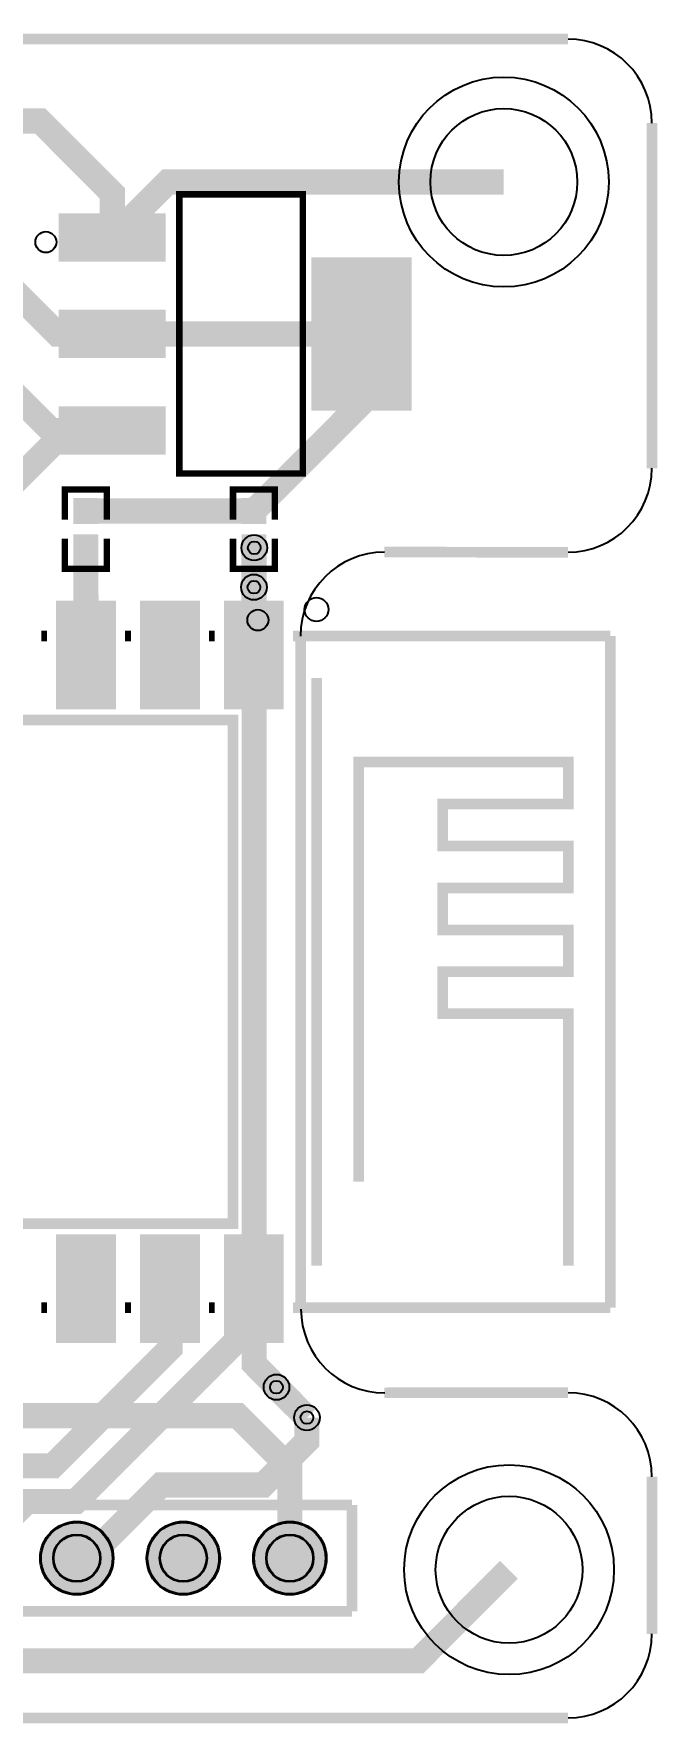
# Model space of a CAD drawing. Header units: millimetres. Extents: x -0.9 to 40.1, y -40.1 to 0.1.
# Drawn here: x 25.26 to 40.13, y -40.13 to 0.13 of the extents above; entities that cross this region are included whole.
import ezdxf

# ---------------------------------------------------------------- set-up
doc = ezdxf.new("R2010")
doc.units = ezdxf.units.MM
for name, color, linetype, true_color in [('BoardOutLine', 7, 'Continuous', 0xff00ff), ('BottomLayer', 7, 'Continuous', 0x0000ff), ('BottomSolderMaskLayer', 7, 'Continuous', 0xaa00ff), ('Document', 7, 'Continuous', 0xffffff), ('Hole', 7, 'Continuous', 0x222222), ('Multi-Layer', 7, 'Continuous', 0xc0c0c0), ('TopLayer', 7, 'Continuous', 0xff0000), ('TopPasteMaskLayer', 7, 'Continuous', 0x808080), ('TopSilkLayer', 7, 'Continuous', 0xffcc00), ('TopSolderMaskLayer', 7, 'Continuous', 0x800080)]:
    doc.layers.add(name, color=color, linetype=linetype, true_color=true_color)

msp = doc.modelspace()

# ---------------------------------------------------------------- hatches: boundary and pattern name
at = {"layer": 'BottomSolderMaskLayer'}
for points in [[(25.413652527305054, -36.19507239014479, 1), (27.16445262890526, -36.19507239014479, 1)], [(27.953657607315186, -36.19507239014479, 1), (29.704457708915392, -36.19507239014479, 1)], [(30.49366268732532, -36.19507239014479, 1), (32.244462788925524, -36.19507239014479, 1)]]:
    msp.add_hatch(color=256, dxfattribs=at).paths.add_polyline_path(points)
at = {"layer": 'Multi-Layer'}
for points in [[(25.439052578105155, -36.19507239014479, 1), (27.139052578105158, -36.19507239014479, 1)], [(27.979057658115288, -36.19507239014479, 1), (29.67905765811529, -36.19507239014479, 1)], [(30.51906273812542, -36.19507239014479, 1), (32.21906273812542, -36.19507239014479, 1)]]:
    msp.add_hatch(color=256, dxfattribs=at).paths.add_polyline_path(points)
at = {"layer": 'TopLayer'}
for points in [[(28.385064770129702, -5.2750317500634765), (25.885064770129475, -5.2750317500634765), (25.885064770129475, -4.175006350012723), (28.385064770129702, -4.175006350012723)], [(31.9050292100585, -8.824993649987391), (31.9050292100585, -5.224993649987255), (34.24503429006859, -5.224993649987255), (34.24503429006859, -8.824993649987391)], [(28.385064770129702, -7.5750063500127), (25.885064770129475, -7.5750063500127), (25.885064770129475, -6.474980949961946), (28.385064770129702, -6.474980949961946)], [(28.385064770129702, -9.874980949961923), (25.885064770129475, -9.874980949961923), (25.885064770129475, -8.77495554991117), (28.385064770129702, -8.77495554991117)], [(26.775006350012745, -11.524993649987323), (26.235001270002385, -11.524993649987323), (26.235001270002385, -10.959359918719883), (26.775006350012745, -10.959359918719883)], [(30.782016764033415, -11.524993649987323), (30.242011684023282, -11.524993649987323), (30.242011684023282, -10.959359918719883), (30.782016764033415, -10.959359918719883)], [(26.775006350012745, -11.825019050038122), (26.235001270002385, -11.825019050038122), (26.235001270002385, -12.390652781305562), (26.775006350012745, -12.390652781305562)], [(30.782016764033415, -11.825019050038122), (30.242011684023282, -11.825019050038122), (30.242011684023282, -12.390652781305562), (30.782016764033415, -12.390652781305562)], [(27.210668021336005, -13.423520447040914), (27.210668021336005, -15.923545847091646), (25.81066802133614, -15.923545847091646), (25.81066802133614, -13.423520447040914)], [(29.210668021336232, -13.423520447040914), (29.210668021336232, -15.923545847091646), (27.81066802133614, -15.923545847091646), (27.81066802133614, -13.423520447040914)], [(31.210668021336005, -13.423520447040914), (31.210668021336005, -15.923545847091646), (29.81066802133614, -15.923545847091646), (29.81066802133614, -13.423520447040914)], [(25.81066802133614, -31.02580645161288), (25.81066802133614, -28.52578105156215), (27.210668021336005, -28.52578105156215), (27.210668021336005, -31.02580645161288)], [(27.81066802133614, -31.025552451104886), (27.81066802133614, -28.52552705105404), (29.210668021336232, -28.52552705105404), (29.210668021336232, -31.025552451104886)], [(29.81066802133614, -31.02580645161288), (29.81066802133614, -28.52578105156215), (31.210668021336005, -28.52578105156215), (31.210668021336005, -31.02580645161288)]]:
    msp.add_hatch(color=256, dxfattribs=at).paths.add_polyline_path(points)
at = {"layer": 'TopPasteMaskLayer'}
for points in [[(28.385064770129702, -5.2750317500634765), (25.885064770129475, -5.2750317500634765), (25.885064770129475, -4.175006350012723), (28.385064770129702, -4.175006350012723)], [(31.9050292100585, -8.824993649987391), (31.9050292100585, -5.224993649987255), (34.24503429006859, -5.224993649987255), (34.24503429006859, -8.824993649987391)], [(28.385064770129702, -7.5750063500127), (25.885064770129475, -7.5750063500127), (25.885064770129475, -6.474980949961946), (28.385064770129702, -6.474980949961946)], [(28.385064770129702, -9.874980949961923), (25.885064770129475, -9.874980949961923), (25.885064770129475, -8.77495554991117), (28.385064770129702, -8.77495554991117)], [(26.735001270002385, -11.540005080010133), (26.275006350012745, -11.540005080010133), (26.235001270002385, -11.500000000000114), (26.235001270002385, -10.999364998730016), (26.275006350012745, -10.959359918719883), (26.735001270002385, -10.959359918719883), (26.775006350012745, -10.999364998730016), (26.775006350012745, -11.500000000000114)], [(30.742011684023282, -11.540005080010133), (30.282016764033642, -11.540005080010133), (30.242011684023282, -11.500000000000114), (30.242011684023282, -10.999364998730016), (30.282016764033642, -10.959359918719883), (30.742011684023282, -10.959359918719883), (30.782016764033415, -10.999364998730016), (30.782016764033415, -11.500000000000114)], [(26.735001270002385, -11.810007620015313), (26.275006350012745, -11.810007620015313), (26.235001270002385, -11.850012700025331), (26.235001270002385, -12.35064770129543), (26.275006350012745, -12.390652781305562), (26.735001270002385, -12.390652781305562), (26.775006350012745, -12.35064770129543), (26.775006350012745, -11.850012700025331)], [(30.742011684023282, -11.810007620015313), (30.282016764033642, -11.810007620015313), (30.242011684023282, -11.850012700025331), (30.242011684023282, -12.35064770129543), (30.282016764033642, -12.390652781305562), (30.742011684023282, -12.390652781305562), (30.782016764033415, -12.35064770129543), (30.782016764033415, -11.850012700025331)], [(27.210668021336005, -13.423520447040914), (27.210668021336005, -15.923545847091646), (25.81066802133614, -15.923545847091646), (25.81066802133614, -13.423520447040914)], [(29.210668021336232, -13.423520447040914), (29.210668021336232, -15.923545847091646), (27.81066802133614, -15.923545847091646), (27.81066802133614, -13.423520447040914)], [(31.210668021336005, -13.423520447040914), (31.210668021336005, -15.923545847091646), (29.81066802133614, -15.923545847091646), (29.81066802133614, -13.423520447040914)], [(25.81066802133614, -31.02580645161288), (25.81066802133614, -28.52578105156215), (27.210668021336005, -28.52578105156215), (27.210668021336005, -31.02580645161288)], [(27.81066802133614, -31.025552451104886), (27.81066802133614, -28.52552705105404), (29.210668021336232, -28.52552705105404), (29.210668021336232, -31.025552451104886)], [(29.81066802133614, -31.02580645161288), (29.81066802133614, -28.52578105156215), (31.210668021336005, -28.52578105156215), (31.210668021336005, -31.02580645161288)]]:
    msp.add_hatch(color=256, dxfattribs=at).paths.add_polyline_path(points)
at = {"layer": 'TopSolderMaskLayer'}
for points in [[(28.410463530604602, -5.300437079466519), (25.859663429004286, -5.300437079466519), (25.859663429004286, -4.149610404792611), (28.410463530604602, -4.149610404792611)], [(31.879631364937723, -8.850395134482142), (31.879631364937723, -5.199595032881803), (34.2704365465479, -5.199595032881803), (34.2704365465479, -8.850395134482142)], [(28.410463530604602, -7.600411679415743), (25.859663429004286, -7.600411679415743), (25.859663429004286, -6.449585004741948), (28.410463530604602, -6.449585004741948)], [(28.410463530604602, -9.900386279364966), (25.859663429004286, -9.900386279364966), (25.859663429004286, -8.749559604691058), (28.410463530604602, -8.749559604691058)], [(26.799259007408864, -11.55160994028472), (26.21075773700727, -11.55160994028472), (26.21075773700727, -10.93276513363935), (26.799259007408864, -10.93276513363935)], [(30.806260297028757, -11.55160994028472), (30.217759026627164, -11.55160994028472), (30.217759026627164, -10.93276513363935), (30.806260297028757, -10.93276513363935)], [(26.799259007408864, -11.798402759740725), (26.21075773700727, -11.798402759740725), (26.21075773700727, -12.417247566386095), (26.799259007408864, -12.417247566386095)], [(30.806260297028757, -11.798402759740725), (30.217759026627164, -11.798402759740725), (30.217759026627164, -12.417247566386095), (30.806260297028757, -12.417247566386095)], [(27.22489463043439, -13.378159987656318), (27.22489463043439, -15.968900776511191), (25.796446573538333, -15.968900776511191), (25.796446573538333, -13.378159987656318)], [(29.224889469133814, -13.378159987656318), (29.224889469133814, -15.968900776511191), (27.796441412237755, -15.968900776511191), (27.796441412237755, -13.378159987656318)], [(31.224889469133814, -13.378159987656318), (31.224889469133814, -15.968900776511191), (29.796441412237527, -15.968900776511191), (29.796441412237527, -13.378159987656318)], [(25.796446573538333, -31.071166910997476), (25.796446573538333, -28.480426122142603), (27.22489463043439, -28.480426122142603), (27.22489463043439, -31.071166910997476)], [(27.796441412237755, -31.07091291048937), (27.796441412237755, -28.48017212163461), (29.224889469133814, -28.48017212163461), (29.224889469133814, -31.07091291048937)], [(29.796441412237527, -31.071166910997476), (29.796441412237527, -28.480426122142603), (31.224889469133814, -28.480426122142603), (31.224889469133814, -31.071166910997476)], [(25.413652527305054, -36.19507239014479, 1), (27.16445262890526, -36.19507239014479, 1)], [(27.953657607315186, -36.19507239014479, 1), (29.704457708915392, -36.19507239014479, 1)], [(30.49366268732532, -36.19507239014479, 1), (32.244462788925524, -36.19507239014479, 1)]]:
    msp.add_hatch(color=256, dxfattribs=at).paths.add_polyline_path(points)

# ---------------------------------------------------------------- linework, layer by layer
at = {"layer": 'BoardOutLine', "const_width": 0.25400050800101603}
for points in [[(2, 0), (38, 0)], [(40, -2), (40, -10.224993649987255)], [(33.62306324612655, -12.22402844805697), (38, -12.224993649987368)], [(31.62306324612655, -14.224028448056856), (31.62306324612655, -30.22606045212092)], [(33.624993649987346, -32.25499110998226), (38.0019304038608, -32.25402590805186)], [(40, -38.000000000000114), (40, -34.25402590805186)], [(38, -40), (2, -40)]]:
    msp.add_lwpolyline(points, dxfattribs=at)
at = {"layer": 'BoardOutLine'}
for centre, start, end in [((38, -2), 0, 90), ((38, -10.224993649987255), 270, 0), ((33.62306324612655, -14.224028448056856), 90, 180), ((33.63350266700536, -30.25806451612914), 180.00000000000148, 270), ((38.00185420370849, -34.25402590660019), 0, 90), ((38, -38.000000000000114), 270, 0)]:
    msp.add_arc(centre, 2, start, end, dxfattribs=at)
at = {"layer": 'BottomLayer', "const_width": 0.6000000000000001}
for points in [[(31.050063500126953, -32.131064262128575), (31.77546355092727, -32.84480568961135), (30.51993903987818, -31.569850139700293), (30.51993903987818, -12.119888239776515)], [(31.36906273812542, -36.19507239014479), (31.36906273812542, -34.04406908813826), (30.124993649987346, -32.80000000000007), (22.8499872999746, -32.80000000000007), (22.8499872999746, -31.889992379984847)]]:
    msp.add_lwpolyline(points, dxfattribs=at)
at = {"layer": 'BottomSolderMaskLayer'}
for centre, radius in [((26.289052578105156, -36.19507239014479), 0.8754000508001016), ((28.82905765811529, -36.19507239014479), 0.8754000508001016), ((31.36906273812542, -36.19507239014479), 0.8754000508001016), ((26.289052578105156, -36.19507239014479), 0.5664484065211015), ((28.82905765811529, -36.19507239014479), 0.5664484065211015), ((31.36906273812542, -36.19507239014479), 0.5664484065211015)]:
    msp.add_circle(centre, radius, dxfattribs=at)
at = {"layer": 'Document'}
for centre in [(25.553213106426256, -4.837185674371312), (30.60731521463049, -13.843027686055393)]:
    msp.add_circle(centre, 0.24993649987299976, dxfattribs=at)
at = {"layer": 'Hole'}
for centre, radius in [((36.46990093980207, -3.405130810261653), 1.7500127000254002), ((30.51993903987818, -12.119888239776515), 0.15240030480060962), ((30.512065024130152, -13.058928117856226), 0.15240030480060962), ((31.050038100076108, -32.119888239776515), 0.15240030480060962), ((31.77546355092727, -32.84480568961135), 0.15240030480060962), ((36.59486918973835, -36.469900939801846), 1.7500127000254002)]:
    msp.add_circle(centre, radius, dxfattribs=at)
at = {"layer": 'Multi-Layer'}
for centre, radius in [((36.46990093980207, -3.405130810261653), 2.5), ((30.51993903987818, -12.119888239776515), 0.30480060960121924), ((30.512065024130152, -13.058928117856226), 0.30480060960121924), ((31.050038100076108, -32.119888239776515), 0.30480060960121924), ((31.77546355092727, -32.84480568961135), 0.30480060960121924), ((36.59486918973835, -36.469900939801846), 2.5), ((26.289052578105156, -36.19507239014479), 0.8500000000000001), ((28.82905765811529, -36.19507239014479), 0.8500000000000001), ((31.36906273812542, -36.19507239014479), 0.8500000000000001), ((26.289052578105156, -36.19507239014479), 0.5500127000254001), ((28.82905765811529, -36.19507239014479), 0.5500127000254001), ((31.36906273812542, -36.19507239014479), 0.5500127000254001)]:
    msp.add_circle(centre, radius, dxfattribs=at)
at = {"layer": 'TopLayer', "const_width": 0.6000000000000001}
for points in [[(24.219964439929072, -1.949961899923892), (25.414986029971942, -1.949961899923892), (27.1351282702567, -3.670104140208309), (27.1351282702567, -4.724917449834834)], [(27.1351282702567, -4.724917449834834), (28.454914909829768, -3.405130810261653), (36.46990093980207, -3.405130810261653)], [(20.180340360680702, -3.990347980696015), (20.154940309880658, -5.255270510541095), (23.134366268732492, -8.23469646939293), (24.589789179578474, -8.23469646939293), (25.679451358902725, -9.324358648717293), (27.13487426974848, -9.324358648717293)], [(24.219964439929072, -5.41996443992889), (24.219964439929072, -5.41996443992889), (25.82489204978401, -7.024892049784171), (27.1351282702567, -7.024892049784171)], [(33.07493014986039, -7.024892049784171), (27.1351282702567, -7.024892049784171)], [(30.512065024130152, -11.242062484125086), (33.07493014986039, -8.679197358394731), (33.07493014986039, -7.024892049784171)], [(23.77952755905517, -10.628397256794528), (24.73660147320288, -10.628397256794528), (26.040132080264357, -9.32486664973328), (27.1351282702567, -9.32486664973328)], [(26.505054610109255, -11.242062484125086), (30.512065024130152, -11.242062484125086)], [(26.504953009906103, -12.108204216408467), (26.510033020065976, -14.673609347218758)], [(30.51993903987818, -12.119888239776515), (30.51993903987818, -12.11582423164839), (30.512065024130152, -12.107924815849628)], [(30.513081026162126, -12.108204216408467), (30.51214122428246, -13.058826517653074)], [(30.51214122428246, -13.058826517653074), (30.510541021081963, -14.673609347218758)], [(28.511557023114165, -29.77647955295913), (28.511557023114165, -31.198882397764805), (25.71501143002274, -33.995427990856), (24.584709169418375, -33.995427990856), (24.005588011176087, -34.57454914909829), (22.26060452120919, -34.57454914909829), (21.20904241808489, -35.626111252222586), (21.20904241808489, -36.19507239014479)], [(30.510795021590184, -29.775717551435037), (30.510795021590184, -30.599187198374466), (26.266446532893042, -34.84353568707138), (25.10058420116843, -34.84353568707138), (23.749047498095024, -36.19507239014479)], [(31.77546355092727, -32.84480568961135), (31.77546355092727, -32.84480568961135), (31.049022098044134, -32.12090424180849)], [(26.289052578105156, -36.19507239014479), (26.555753111506192, -36.19507239014479), (28.300736601473318, -34.45008890017789), (30.734061468122945, -34.45008890017789), (31.77546355092727, -33.40868681737368), (31.77546355092727, -32.84480568961135)], [(18.66903733807476, -36.19507239014479), (18.66903733807476, -37.54381508763015), (19.76377952755911, -38.641097282194664), (34.42468884937762, -38.641097282194664), (36.59385318770637, -36.46939293878586)]]:
    msp.add_lwpolyline(points, dxfattribs=at)
at = {"layer": 'TopSilkLayer'}
for points, const_width in [([(31.676428752857646, -3.6987807975616533), (31.676428752857646, -10.351206502412992), (28.733629667259493, -10.351206502412992), (28.733629667259493, -3.6987807975616533), (31.676428752857646, -3.6987807975616533)], 0.15240030480060962), ([(30.010896621793336, -16.22352044704087), (17.010896621793336, -16.22352044704087), (17.010896621793336, -28.22352044704087), (30.010896621793336, -28.22352044704087), (30.010896621793336, -16.22352044704087)], 0.25400050800101603)]:
    msp.add_lwpolyline(points, close=True, dxfattribs=dict(at, const_width=const_width))
for points, const_width in [([(27.0036068072136, -11.448793497586962), (27.0036068072136, -10.730759461518915), (26.006400812801758, -10.730759461518915), (26.006400812801758, -11.448793497586962)], 0.15240030480060962), ([(31.010617221234497, -11.448793497586962), (31.010617221234497, -10.730759461518915), (30.013411226822427, -10.730759461518915), (30.013411226822427, -11.448793497586962)], 0.15240030480060962), ([(27.0036068072136, -11.901219202438483), (27.0036068072136, -12.619253238506417), (26.006400812801758, -12.619253238506417), (26.006400812801758, -11.901219202438483)], 0.15240030480060962), ([(31.010617221234497, -11.901219202438483), (31.010617221234497, -12.619253238506417), (30.013411226822427, -12.619253238506417), (30.013411226822427, -11.901219202438483)], 0.15240030480060962), ([(25.441808483616796, -14.224028448056856), (25.57952755905535, -14.224028448056856)], 0.25400050800101603), ([(27.441808483617024, -14.224028448056856), (27.579527559055123, -14.224028448056856)], 0.25400050800101603), ([(29.441808483617024, -14.224028448056856), (29.579527559055123, -14.224028448056856)], 0.25400050800101603), ([(31.441808483617024, -14.224028448056856), (39.010896621793336, -14.224028448056856)], 0.25400050800101603), ([(39.010896621793336, -14.223520447040869), (39.010896621793336, -30.22352044704087)], 0.25400050800101603), ([(32.010896621793336, -15.223520447040869), (32.010896621793336, -29.22352044704087)], 0.25400050800101603), ([(33.01089662179311, -27.223520447040983), (33.01089662179311, -17.223520447040983), (38.010896621793336, -17.223520447040983), (38.010896621793336, -18.223520447040983), (35.010896621793336, -18.223520447040983), (35.010896621793336, -19.22352044704087), (38.010896621793336, -19.22352044704087), (38.010896621793336, -20.22352044704087), (35.010896621793336, -20.22352044704087), (35.010896621793336, -21.22352044704087), (38.010896621793336, -21.22352044704087), (38.010896621793336, -22.223520447040983), (35.010896621793336, -22.223520447040983), (35.010896621793336, -23.22352044704087), (38.010896621793336, -23.22352044704087), (38.010896621793336, -29.22352044704087)], 0.25400050800101603), ([(25.57952755905535, -30.22352044704087), (25.441808483616796, -30.22352044704087)], 0.25400050800101603), ([(27.579527559055123, -30.22352044704087), (27.441808483617024, -30.22352044704087)], 0.25400050800101603), ([(29.579527559055123, -30.22352044704087), (29.441808483617024, -30.22352044704087)], 0.25400050800101603), ([(39.010896621793336, -30.22352044704087), (31.441808483617024, -30.22352044704087)], 0.25400050800101603), ([(14.64902209804427, -34.92506985013972), (32.84907289814578, -34.92506985013972)], 0.25400050800101603), ([(32.84907289814578, -34.92506985013972), (32.84907289814578, -37.465074930149854)], 0.25400050800101603), ([(14.64902209804427, -37.465074930149854), (32.84907289814578, -37.465074930149854)], 0.25400050800101603)]:
    msp.add_lwpolyline(points, dxfattribs=dict(at, const_width=const_width))
msp.add_circle((32.00431800863612, -13.58902717805438), 0.283972567945136, dxfattribs=at)
at = {"layer": 'TopSolderMaskLayer'}
for centre, radius in [((26.289052578105156, -36.19507239014479), 0.8754000508001016), ((28.82905765811529, -36.19507239014479), 0.8754000508001016), ((31.36906273812542, -36.19507239014479), 0.8754000508001016), ((26.289052578105156, -36.19507239014479), 0.5664484065211015), ((28.82905765811529, -36.19507239014479), 0.5664484065211015), ((31.36906273812542, -36.19507239014479), 0.5664484065211015)]:
    msp.add_circle(centre, radius, dxfattribs=at)

doc.saveas('drawing.dxf')
